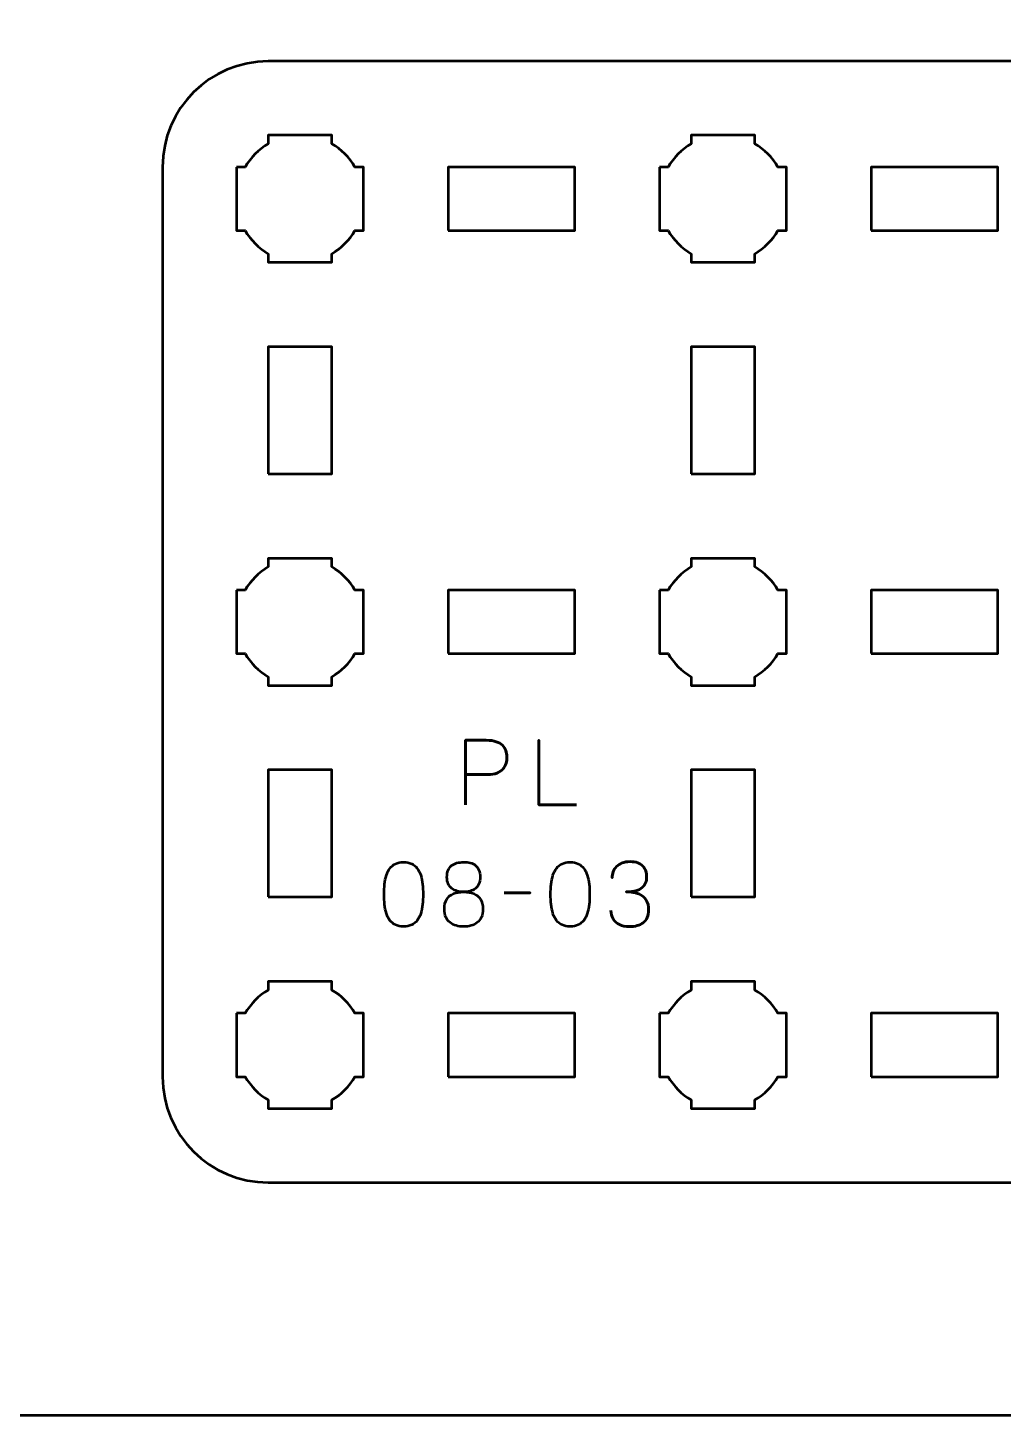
# Model space of a CAD drawing. Header units: centimetres. Extents: x -21 to 0, y -29.7 to 0.
# Drawn here: x -16.39 to -11.78, y -29.7 to -23.14 of the extents above; entities that cross this region are included whole.
import ezdxf

# ---------------------------------------------------------------- set-up
doc = ezdxf.new("R2010")
doc.units = ezdxf.units.CM
doc.header["$MEASUREMENT"] = 0
doc.layers.add('Layer 1', color=7, linetype='Continuous')

msp = doc.modelspace()

# ---------------------------------------------------------------- linework, layer by layer
at = {"layer": 'Layer 1', "lineweight": 53}
for points in [[(-14.4, -24.09999), (-13.8, -24.09999), (-13.8, -23.79999), (-14.4, -23.79999), (-14.4, -24.09999)], [(-12.4, -24.09999), (-11.8, -24.09999), (-11.8, -23.79999), (-12.4, -23.79999), (-12.4, -24.09999)], [(-15.25, -25.24999), (-14.95, -25.24999), (-14.95, -24.64999), (-15.25, -24.64999), (-15.25, -25.24999)], [(-13.25, -25.24999), (-12.95, -25.24999), (-12.95, -24.64999), (-13.25, -24.64999), (-13.25, -25.24999)], [(-14.4, -26.09999), (-13.8, -26.09999), (-13.8, -25.79999), (-14.4, -25.79999), (-14.4, -26.09999)], [(-12.4, -26.09999), (-11.8, -26.09999), (-11.8, -25.79999), (-12.4, -25.79999), (-12.4, -26.09999)], [(-15.25, -27.24999), (-14.95, -27.24999), (-14.95, -26.64999), (-15.25, -26.64999), (-15.25, -27.24999)], [(-13.25, -27.24999), (-12.95, -27.24999), (-12.95, -26.64999), (-13.25, -26.64999), (-13.25, -27.24999)], [(-14.4, -28.09999), (-13.8, -28.09999), (-13.8, -27.79999), (-14.4, -27.79999), (-14.4, -28.09999)], [(-12.4, -28.09999), (-11.8, -28.09999), (-11.8, -27.79999), (-12.4, -27.79999), (-12.4, -28.09999)]]:
    msp.add_lwpolyline(points, close=True, dxfattribs=at)
at = {"layer": 'Layer 1', "color": 1, "lineweight": 53}
msp.add_open_spline([(-21.00003, -29.19995), (-21.00003, -29.19995), (-21.00003, -5.29992), (-21.00003, -5.29992), (-21.00003, -5.29992), (-21.00003, -5.21709), (-20.93286, -5.14992), (-20.85003, -5.14992), (-20.85003, -5.14992), (-20.7672, -5.14992), (-20.70003, -5.08275), (-20.70003, -4.99992), (-20.70003, -4.99992), (-20.70003, -4.91709), (-20.7672, -4.84992), (-20.85003, -4.84992), (-20.85003, -4.84992), (-20.93286, -4.84992), (-21.00003, -4.78275), (-21.00003, -4.69992), (-21.00003, -4.69992), (-21.00003, -4.61709), (-20.93286, -4.54992), (-20.85003, -4.54992), (-20.85003, -4.54992), (-20.7672, -4.54992), (-20.70003, -4.48275), (-20.70003, -4.39992), (-20.70003, -4.39992), (-20.70003, -4.31709), (-20.7672, -4.24992), (-20.85003, -4.24992), (-20.85003, -4.24992), (-20.93286, -4.24992), (-21.00003, -4.18275), (-21.00003, -4.09992), (-21.00003, -4.09992), (-21.00003, -4.01709), (-20.93286, -3.94992), (-20.85003, -3.94992), (-20.85003, -3.94992), (-20.7672, -3.94992), (-20.70003, -3.88275), (-20.70003, -3.79992), (-20.70003, -3.79992), (-20.70003, -3.71709), (-20.7672, -3.64992), (-20.85003, -3.64992), (-20.85003, -3.64992), (-20.93286, -3.64992), (-21.00003, -3.58275), (-21.00003, -3.49992), (-21.00003, -3.49992), (-21.00003, -3.41709), (-20.93286, -3.34992), (-20.85003, -3.34992), (-20.85003, -3.34992), (-20.7672, -3.34992), (-20.70003, -3.28275), (-20.70003, -3.19992), (-20.70003, -3.19992), (-20.70003, -3.11709), (-20.7672, -3.04992), (-20.85003, -3.04992), (-20.85003, -3.04992), (-20.93286, -3.04992), (-21.00003, -2.98275), (-21.00003, -2.89992), (-21.00003, -2.89992), (-21.00003, -2.81709), (-20.93286, -2.74992), (-20.85003, -2.74992), (-20.85003, -2.74992), (-20.7672, -2.74992), (-20.70003, -2.68275), (-20.70003, -2.59992), (-20.70003, -2.59992), (-20.70003, -2.51709), (-20.7672, -2.44992), (-20.85003, -2.44992), (-20.85003, -2.44992), (-20.93286, -2.44992), (-21.00003, -2.38275), (-21.00003, -2.29992), (-21.00003, -2.29992), (-21.00003, -2.21709), (-20.93286, -2.14992), (-20.85003, -2.14992), (-20.85003, -2.14992), (-20.7672, -2.14992), (-20.70003, -2.08275), (-20.70003, -1.99992), (-20.70003, -1.99992), (-20.70003, -1.91709), (-20.7672, -1.84992), (-20.85003, -1.84992), (-20.85003, -1.84992), (-20.93286, -1.84992), (-21.00003, -1.78275), (-21.00003, -1.69992), (-21.00003, -1.69992), (-21.00003, -1.61709), (-20.93286, -1.54992), (-20.85003, -1.54992), (-20.85003, -1.54992), (-20.7672, -1.54992), (-20.70003, -1.48275), (-20.70003, -1.39992), (-20.70003, -1.39992), (-20.70003, -1.31709), (-20.7672, -1.24992), (-20.85003, -1.24992), (-20.85003, -1.24992), (-20.93286, -1.24992), (-21.00003, -1.18275), (-21.00003, -1.09992), (-21.00003, -1.09992), (-21.00003, -1.09992), (-21.00003, -0.49992), (-21.00003, -0.49992), (-21.00003, -0.49992), (-21.00003, -0.22295), (-20.77694, 0.00004), (-20.49994, 0.00004), (-20.49994, 0.00004), (-20.49994, 0.00004), (-0.50008, 0.00004), (-0.50008, 0.00004), (-0.50008, 0.00004), (-0.22294, 0.00004), (0.00002, -0.22295), (0.00002, -0.49992), (0.00002, -0.49992), (0.00002, -0.49992), (0.00002, -29.19995), (0.00002, -29.19995), (0.00002, -29.19995), (0.00002, -29.47695), (-0.22294, -29.70004), (-0.50008, -29.70004), (-0.50008, -29.70004), (-0.50008, -29.70004), (-20.49994, -29.70004), (-20.49994, -29.70004), (-20.49994, -29.70004), (-20.77694, -29.70004), (-21.00003, -29.47695), (-21.00003, -29.19995)], degree=3, knots=[0, 0, 0, 0, 0.027027, 0.027027, 0.027027, 0.027027, 0.0540541, 0.0540541, 0.0540541, 0.0540541, 0.0810811, 0.0810811, 0.0810811, 0.0810811, 0.1081081, 0.1081081, 0.1081081, 0.1081081, 0.1351351, 0.1351351, 0.1351351, 0.1351351, 0.1621622, 0.1621622, 0.1621622, 0.1621622, 0.1891892, 0.1891892, 0.1891892, 0.1891892, 0.2162162, 0.2162162, 0.2162162, 0.2162162, 0.2432432, 0.2432432, 0.2432432, 0.2432432, 0.2702703, 0.2702703, 0.2702703, 0.2702703, 0.2972973, 0.2972973, 0.2972973, 0.2972973, 0.3243243, 0.3243243, 0.3243243, 0.3243243, 0.3513514, 0.3513514, 0.3513514, 0.3513514, 0.3783784, 0.3783784, 0.3783784, 0.3783784, 0.4054054, 0.4054054, 0.4054054, 0.4054054, 0.4324324, 0.4324324, 0.4324324, 0.4324324, 0.4594595, 0.4594595, 0.4594595, 0.4594595, 0.4864865, 0.4864865, 0.4864865, 0.4864865, 0.5135135, 0.5135135, 0.5135135, 0.5135135, 0.5405405, 0.5405405, 0.5405405, 0.5405405, 0.5675676, 0.5675676, 0.5675676, 0.5675676, 0.5945946, 0.5945946, 0.5945946, 0.5945946, 0.6216216, 0.6216216, 0.6216216, 0.6216216, 0.6486486, 0.6486486, 0.6486486, 0.6486486, 0.6756757, 0.6756757, 0.6756757, 0.6756757, 0.7027027, 0.7027027, 0.7027027, 0.7027027, 0.7297297, 0.7297297, 0.7297297, 0.7297297, 0.7567568, 0.7567568, 0.7567568, 0.7567568, 0.7837838, 0.7837838, 0.7837838, 0.7837838, 0.8108108, 0.8108108, 0.8108108, 0.8108108, 0.8378378, 0.8378378, 0.8378378, 0.8378378, 0.8648649, 0.8648649, 0.8648649, 0.8648649, 0.8918919, 0.8918919, 0.8918919, 0.8918919, 0.9189189, 0.9189189, 0.9189189, 0.9189189, 0.9459459, 0.9459459, 0.9459459, 0.9459459, 0.972973, 0.972973, 0.972973, 0.972973, 1, 1, 1, 1], dxfattribs=at)
at = {"layer": 'Layer 1', "color": 3, "lineweight": 53}
msp.add_open_spline([(-15.75, -28.09999), (-15.75, -28.09999), (-15.75, -23.79999), (-15.75, -23.79999), (-15.75, -23.79999), (-15.75, -23.5239), (-15.52609, -23.29999), (-15.25, -23.29999), (-15.25, -23.29999), (-15.25, -23.29999), (-0.95, -23.29999), (-0.95, -23.29999), (-0.95, -23.29999), (-0.67391, -23.29999), (-0.45, -23.5239), (-0.45, -23.79999), (-0.45, -23.79999), (-0.45, -23.79999), (-0.45, -28.09999), (-0.45, -28.09999), (-0.45, -28.09999), (-0.45, -28.37608), (-0.67391, -28.59999), (-0.95, -28.59999), (-0.95, -28.59999), (-0.95, -28.59999), (-15.25, -28.59999), (-15.25, -28.59999), (-15.25, -28.59999), (-15.52609, -28.59999), (-15.75, -28.37608), (-15.75, -28.09999)], degree=3, knots=[0, 0, 0, 0, 0.125, 0.125, 0.125, 0.125, 0.25, 0.25, 0.25, 0.25, 0.375, 0.375, 0.375, 0.375, 0.5, 0.5, 0.5, 0.5, 0.625, 0.625, 0.625, 0.625, 0.75, 0.75, 0.75, 0.75, 0.875, 0.875, 0.875, 0.875, 1, 1, 1, 1], dxfattribs=at)
at = {"layer": 'Layer 1', "lineweight": 53}
for points in [[(-15.4, -23.79999), (-15.4, -23.79999), (-15.35985, -23.79999), (-15.35985, -23.79999), (-15.35985, -23.79999), (-15.3335, -23.75446), (-15.29553, -23.71649), (-15.25, -23.69014), (-15.25, -23.69014), (-15.25, -23.69014), (-15.25, -23.64999), (-15.25, -23.64999), (-15.25, -23.64999), (-15.25, -23.64999), (-15.1, -23.64999), (-15.1, -23.64999), (-15.1, -23.64999), (-15.1, -23.64999), (-14.95, -23.64999), (-14.95, -23.64999), (-14.95, -23.64999), (-14.95, -23.64999), (-14.95, -23.69014), (-14.95, -23.69014), (-14.95, -23.69014), (-14.90447, -23.71649), (-14.8665, -23.75446), (-14.84015, -23.79999), (-14.84015, -23.79999), (-14.84015, -23.79999), (-14.8, -23.79999), (-14.8, -23.79999), (-14.8, -23.79999), (-14.8, -23.79999), (-14.8, -23.94999), (-14.8, -23.94999), (-14.8, -23.94999), (-14.8, -23.94999), (-14.8, -24.09999), (-14.8, -24.09999), (-14.8, -24.09999), (-14.8, -24.09999), (-14.84015, -24.09999), (-14.84015, -24.09999), (-14.84015, -24.09999), (-14.8665, -24.14552), (-14.90447, -24.18349), (-14.95, -24.20984), (-14.95, -24.20984), (-14.95, -24.20984), (-14.95, -24.24999), (-14.95, -24.24999), (-14.95, -24.24999), (-14.95, -24.24999), (-15.1, -24.24999), (-15.1, -24.24999), (-15.1, -24.24999), (-15.1, -24.24999), (-15.25, -24.24999), (-15.25, -24.24999), (-15.25, -24.24999), (-15.25, -24.24999), (-15.25, -24.20984), (-15.25, -24.20984), (-15.25, -24.20984), (-15.29553, -24.18349), (-15.3335, -24.14552), (-15.35985, -24.09999), (-15.35985, -24.09999), (-15.35985, -24.09999), (-15.4, -24.09999), (-15.4, -24.09999), (-15.4, -24.09999), (-15.4, -24.09999), (-15.4, -23.94999), (-15.4, -23.94999), (-15.4, -23.94999), (-15.4, -23.94999), (-15.4, -23.79999), (-15.4, -23.79999)], [(-13.4, -23.79999), (-13.4, -23.79999), (-13.35985, -23.79999), (-13.35985, -23.79999), (-13.35985, -23.79999), (-13.3335, -23.75446), (-13.29553, -23.71649), (-13.25, -23.69014), (-13.25, -23.69014), (-13.25, -23.69014), (-13.25, -23.64999), (-13.25, -23.64999), (-13.25, -23.64999), (-13.25, -23.64999), (-13.1, -23.64999), (-13.1, -23.64999), (-13.1, -23.64999), (-13.1, -23.64999), (-12.95, -23.64999), (-12.95, -23.64999), (-12.95, -23.64999), (-12.95, -23.64999), (-12.95, -23.69014), (-12.95, -23.69014), (-12.95, -23.69014), (-12.90447, -23.71649), (-12.8665, -23.75446), (-12.84015, -23.79999), (-12.84015, -23.79999), (-12.84015, -23.79999), (-12.8, -23.79999), (-12.8, -23.79999), (-12.8, -23.79999), (-12.8, -23.79999), (-12.8, -23.94999), (-12.8, -23.94999), (-12.8, -23.94999), (-12.8, -23.94999), (-12.8, -24.09999), (-12.8, -24.09999), (-12.8, -24.09999), (-12.8, -24.09999), (-12.84015, -24.09999), (-12.84015, -24.09999), (-12.84015, -24.09999), (-12.8665, -24.14552), (-12.90447, -24.18349), (-12.95, -24.20984), (-12.95, -24.20984), (-12.95, -24.20984), (-12.95, -24.24999), (-12.95, -24.24999), (-12.95, -24.24999), (-12.95, -24.24999), (-13.1, -24.24999), (-13.1, -24.24999), (-13.1, -24.24999), (-13.1, -24.24999), (-13.25, -24.24999), (-13.25, -24.24999), (-13.25, -24.24999), (-13.25, -24.24999), (-13.25, -24.20984), (-13.25, -24.20984), (-13.25, -24.20984), (-13.29553, -24.18349), (-13.3335, -24.14552), (-13.35985, -24.09999), (-13.35985, -24.09999), (-13.35985, -24.09999), (-13.4, -24.09999), (-13.4, -24.09999), (-13.4, -24.09999), (-13.4, -24.09999), (-13.4, -23.94999), (-13.4, -23.94999), (-13.4, -23.94999), (-13.4, -23.94999), (-13.4, -23.79999), (-13.4, -23.79999)], [(-15.4, -25.79999), (-15.4, -25.79999), (-15.35985, -25.79999), (-15.35985, -25.79999), (-15.35985, -25.79999), (-15.3335, -25.75446), (-15.29553, -25.71649), (-15.25, -25.69014), (-15.25, -25.69014), (-15.25, -25.69014), (-15.25, -25.64999), (-15.25, -25.64999), (-15.25, -25.64999), (-15.25, -25.64999), (-15.1, -25.64999), (-15.1, -25.64999), (-15.1, -25.64999), (-15.1, -25.64999), (-14.95, -25.64999), (-14.95, -25.64999), (-14.95, -25.64999), (-14.95, -25.64999), (-14.95, -25.69014), (-14.95, -25.69014), (-14.95, -25.69014), (-14.90447, -25.71649), (-14.8665, -25.75446), (-14.84015, -25.79999), (-14.84015, -25.79999), (-14.84015, -25.79999), (-14.8, -25.79999), (-14.8, -25.79999), (-14.8, -25.79999), (-14.8, -25.79999), (-14.8, -25.94999), (-14.8, -25.94999), (-14.8, -25.94999), (-14.8, -25.94999), (-14.8, -26.09999), (-14.8, -26.09999), (-14.8, -26.09999), (-14.8, -26.09999), (-14.84015, -26.09999), (-14.84015, -26.09999), (-14.84015, -26.09999), (-14.8665, -26.14552), (-14.90447, -26.18349), (-14.95, -26.20984), (-14.95, -26.20984), (-14.95, -26.20984), (-14.95, -26.24999), (-14.95, -26.24999), (-14.95, -26.24999), (-14.95, -26.24999), (-15.1, -26.24999), (-15.1, -26.24999), (-15.1, -26.24999), (-15.1, -26.24999), (-15.25, -26.24999), (-15.25, -26.24999), (-15.25, -26.24999), (-15.25, -26.24999), (-15.25, -26.20984), (-15.25, -26.20984), (-15.25, -26.20984), (-15.29553, -26.18349), (-15.3335, -26.14552), (-15.35985, -26.09999), (-15.35985, -26.09999), (-15.35985, -26.09999), (-15.4, -26.09999), (-15.4, -26.09999), (-15.4, -26.09999), (-15.4, -26.09999), (-15.4, -25.94999), (-15.4, -25.94999), (-15.4, -25.94999), (-15.4, -25.94999), (-15.4, -25.79999), (-15.4, -25.79999)], [(-13.4, -25.79999), (-13.4, -25.79999), (-13.35985, -25.79999), (-13.35985, -25.79999), (-13.35985, -25.79999), (-13.3335, -25.75446), (-13.29553, -25.71649), (-13.25, -25.69014), (-13.25, -25.69014), (-13.25, -25.69014), (-13.25, -25.64999), (-13.25, -25.64999), (-13.25, -25.64999), (-13.25, -25.64999), (-13.1, -25.64999), (-13.1, -25.64999), (-13.1, -25.64999), (-13.1, -25.64999), (-12.95, -25.64999), (-12.95, -25.64999), (-12.95, -25.64999), (-12.95, -25.64999), (-12.95, -25.69014), (-12.95, -25.69014), (-12.95, -25.69014), (-12.90447, -25.71649), (-12.8665, -25.75446), (-12.84015, -25.79999), (-12.84015, -25.79999), (-12.84015, -25.79999), (-12.8, -25.79999), (-12.8, -25.79999), (-12.8, -25.79999), (-12.8, -25.79999), (-12.8, -25.94999), (-12.8, -25.94999), (-12.8, -25.94999), (-12.8, -25.94999), (-12.8, -26.09999), (-12.8, -26.09999), (-12.8, -26.09999), (-12.8, -26.09999), (-12.84015, -26.09999), (-12.84015, -26.09999), (-12.84015, -26.09999), (-12.8665, -26.14552), (-12.90447, -26.18349), (-12.95, -26.20984), (-12.95, -26.20984), (-12.95, -26.20984), (-12.95, -26.24999), (-12.95, -26.24999), (-12.95, -26.24999), (-12.95, -26.24999), (-13.1, -26.24999), (-13.1, -26.24999), (-13.1, -26.24999), (-13.1, -26.24999), (-13.25, -26.24999), (-13.25, -26.24999), (-13.25, -26.24999), (-13.25, -26.24999), (-13.25, -26.20984), (-13.25, -26.20984), (-13.25, -26.20984), (-13.29553, -26.18349), (-13.3335, -26.14552), (-13.35985, -26.09999), (-13.35985, -26.09999), (-13.35985, -26.09999), (-13.4, -26.09999), (-13.4, -26.09999), (-13.4, -26.09999), (-13.4, -26.09999), (-13.4, -25.94999), (-13.4, -25.94999), (-13.4, -25.94999), (-13.4, -25.94999), (-13.4, -25.79999), (-13.4, -25.79999)], [(-15.4, -27.79999), (-15.4, -27.79999), (-15.35985, -27.79999), (-15.35985, -27.79999), (-15.35985, -27.79999), (-15.3335, -27.75446), (-15.29553, -27.71649), (-15.25, -27.69014), (-15.25, -27.69014), (-15.25, -27.69014), (-15.25, -27.64999), (-15.25, -27.64999), (-15.25, -27.64999), (-15.25, -27.64999), (-15.1, -27.64999), (-15.1, -27.64999), (-15.1, -27.64999), (-15.1, -27.64999), (-14.95, -27.64999), (-14.95, -27.64999), (-14.95, -27.64999), (-14.95, -27.64999), (-14.95, -27.69014), (-14.95, -27.69014), (-14.95, -27.69014), (-14.90447, -27.71649), (-14.8665, -27.75446), (-14.84015, -27.79999), (-14.84015, -27.79999), (-14.84015, -27.79999), (-14.8, -27.79999), (-14.8, -27.79999), (-14.8, -27.79999), (-14.8, -27.79999), (-14.8, -27.94999), (-14.8, -27.94999), (-14.8, -27.94999), (-14.8, -27.94999), (-14.8, -28.09999), (-14.8, -28.09999), (-14.8, -28.09999), (-14.8, -28.09999), (-14.84015, -28.09999), (-14.84015, -28.09999), (-14.84015, -28.09999), (-14.8665, -28.14552), (-14.90447, -28.18349), (-14.95, -28.20984), (-14.95, -28.20984), (-14.95, -28.20984), (-14.95, -28.24999), (-14.95, -28.24999), (-14.95, -28.24999), (-14.95, -28.24999), (-15.1, -28.24999), (-15.1, -28.24999), (-15.1, -28.24999), (-15.1, -28.24999), (-15.25, -28.24999), (-15.25, -28.24999), (-15.25, -28.24999), (-15.25, -28.24999), (-15.25, -28.20984), (-15.25, -28.20984), (-15.25, -28.20984), (-15.29553, -28.18349), (-15.3335, -28.14552), (-15.35985, -28.09999), (-15.35985, -28.09999), (-15.35985, -28.09999), (-15.4, -28.09999), (-15.4, -28.09999), (-15.4, -28.09999), (-15.4, -28.09999), (-15.4, -27.94999), (-15.4, -27.94999), (-15.4, -27.94999), (-15.4, -27.94999), (-15.4, -27.79999), (-15.4, -27.79999)], [(-13.4, -27.79999), (-13.4, -27.79999), (-13.35985, -27.79999), (-13.35985, -27.79999), (-13.35985, -27.79999), (-13.3335, -27.75446), (-13.29553, -27.71649), (-13.25, -27.69014), (-13.25, -27.69014), (-13.25, -27.69014), (-13.25, -27.64999), (-13.25, -27.64999), (-13.25, -27.64999), (-13.25, -27.64999), (-13.1, -27.64999), (-13.1, -27.64999), (-13.1, -27.64999), (-13.1, -27.64999), (-12.95, -27.64999), (-12.95, -27.64999), (-12.95, -27.64999), (-12.95, -27.64999), (-12.95, -27.69014), (-12.95, -27.69014), (-12.95, -27.69014), (-12.90447, -27.71649), (-12.8665, -27.75446), (-12.84015, -27.79999), (-12.84015, -27.79999), (-12.84015, -27.79999), (-12.8, -27.79999), (-12.8, -27.79999), (-12.8, -27.79999), (-12.8, -27.79999), (-12.8, -27.94999), (-12.8, -27.94999), (-12.8, -27.94999), (-12.8, -27.94999), (-12.8, -28.09999), (-12.8, -28.09999), (-12.8, -28.09999), (-12.8, -28.09999), (-12.84015, -28.09999), (-12.84015, -28.09999), (-12.84015, -28.09999), (-12.8665, -28.14552), (-12.90447, -28.18349), (-12.95, -28.20984), (-12.95, -28.20984), (-12.95, -28.20984), (-12.95, -28.24999), (-12.95, -28.24999), (-12.95, -28.24999), (-12.95, -28.24999), (-13.1, -28.24999), (-13.1, -28.24999), (-13.1, -28.24999), (-13.1, -28.24999), (-13.25, -28.24999), (-13.25, -28.24999), (-13.25, -28.24999), (-13.25, -28.24999), (-13.25, -28.20984), (-13.25, -28.20984), (-13.25, -28.20984), (-13.29553, -28.18349), (-13.3335, -28.14552), (-13.35985, -28.09999), (-13.35985, -28.09999), (-13.35985, -28.09999), (-13.4, -28.09999), (-13.4, -28.09999), (-13.4, -28.09999), (-13.4, -28.09999), (-13.4, -27.94999), (-13.4, -27.94999), (-13.4, -27.94999), (-13.4, -27.94999), (-13.4, -27.79999), (-13.4, -27.79999)]]:
    msp.add_open_spline(points, degree=3, knots=[0, 0, 0, 0, 0.05, 0.05, 0.05, 0.05, 0.1, 0.1, 0.1, 0.1, 0.15, 0.15, 0.15, 0.15, 0.2, 0.2, 0.2, 0.2, 0.25, 0.25, 0.25, 0.25, 0.3, 0.3, 0.3, 0.3, 0.35, 0.35, 0.35, 0.35, 0.4, 0.4, 0.4, 0.4, 0.45, 0.45, 0.45, 0.45, 0.5, 0.5, 0.5, 0.5, 0.55, 0.55, 0.55, 0.55, 0.6, 0.6, 0.6, 0.6, 0.65, 0.65, 0.65, 0.65, 0.7, 0.7, 0.7, 0.7, 0.75, 0.75, 0.75, 0.75, 0.8, 0.8, 0.8, 0.8, 0.85, 0.85, 0.85, 0.85, 0.9, 0.9, 0.9, 0.9, 0.95, 0.95, 0.95, 0.95, 1, 1, 1, 1], dxfattribs=at)
at = {"layer": 'Layer 1', "color": 5, "lineweight": 53}
for points, knots in [([(-14.31763, -26.81493), (-14.31763, -26.81493), (-14.31763, -26.50971), (-14.31763, -26.50971), (-14.31763, -26.50971), (-14.31763, -26.50971), (-14.22026, -26.50971), (-14.22026, -26.50971), (-14.22026, -26.50971), (-14.20079, -26.50978), (-14.18478, -26.51197), (-14.17215, -26.5162), (-14.17215, -26.5162), (-14.15959, -26.52036), (-14.14971, -26.52615), (-14.14258, -26.53349), (-14.14258, -26.53349), (-14.13546, -26.54075), (-14.13038, -26.54908), (-14.12727, -26.55846), (-14.12727, -26.55846), (-14.12424, -26.56785), (-14.12248, -26.57765), (-14.12205, -26.58803), (-14.12205, -26.58803), (-14.12156, -26.5984), (-14.12276, -26.60856), (-14.12558, -26.61843), (-14.12558, -26.61843), (-14.12847, -26.62831), (-14.13334, -26.63727), (-14.14033, -26.64532), (-14.14033, -26.64532), (-14.14724, -26.65336), (-14.15662, -26.65978), (-14.16841, -26.66451), (-14.16841, -26.66451), (-14.18019, -26.6693), (-14.19479, -26.6717), (-14.21222, -26.67184), (-14.21222, -26.67184), (-14.21222, -26.67184), (-14.31763, -26.67184), (-14.31763, -26.67184), (-14.31763, -26.67184), (-14.31763, -26.67184), (-14.21222, -26.67184), (-14.21222, -26.67184), (-14.21222, -26.67184), (-14.19515, -26.6717), (-14.18068, -26.6693), (-14.16897, -26.66451), (-14.16897, -26.66451), (-14.15719, -26.65978), (-14.1478, -26.65336), (-14.14075, -26.64532), (-14.14075, -26.64532), (-14.13376, -26.63727), (-14.12875, -26.62831), (-14.12579, -26.61843), (-14.12579, -26.61843), (-14.12283, -26.60856), (-14.12156, -26.5984), (-14.12205, -26.58803), (-14.12205, -26.58803), (-14.12248, -26.57765), (-14.12424, -26.56785), (-14.12741, -26.55846), (-14.12741, -26.55846), (-14.13052, -26.54908), (-14.13574, -26.54075), (-14.14287, -26.53349), (-14.14287, -26.53349), (-14.15006, -26.52615), (-14.15994, -26.52036), (-14.1725, -26.5162), (-14.1725, -26.5162), (-14.18513, -26.51197), (-14.201, -26.50978), (-14.22026, -26.50971), (-14.22026, -26.50971), (-14.22026, -26.50971), (-14.31763, -26.50971), (-14.31763, -26.50971), (-14.31763, -26.50971), (-14.31763, -26.50971), (-14.31763, -26.81493), (-14.31763, -26.81493)], [0, 0, 0, 0, 0.0454545, 0.0454545, 0.0454545, 0.0454545, 0.0909091, 0.0909091, 0.0909091, 0.0909091, 0.1363636, 0.1363636, 0.1363636, 0.1363636, 0.1818182, 0.1818182, 0.1818182, 0.1818182, 0.2272727, 0.2272727, 0.2272727, 0.2272727, 0.2727273, 0.2727273, 0.2727273, 0.2727273, 0.3181818, 0.3181818, 0.3181818, 0.3181818, 0.3636364, 0.3636364, 0.3636364, 0.3636364, 0.4090909, 0.4090909, 0.4090909, 0.4090909, 0.4545455, 0.4545455, 0.4545455, 0.4545455, 0.5, 0.5, 0.5, 0.5, 0.5454545, 0.5454545, 0.5454545, 0.5454545, 0.5909091, 0.5909091, 0.5909091, 0.5909091, 0.6363636, 0.6363636, 0.6363636, 0.6363636, 0.6818182, 0.6818182, 0.6818182, 0.6818182, 0.7272727, 0.7272727, 0.7272727, 0.7272727, 0.7727273, 0.7727273, 0.7727273, 0.7727273, 0.8181818, 0.8181818, 0.8181818, 0.8181818, 0.8636364, 0.8636364, 0.8636364, 0.8636364, 0.9090909, 0.9090909, 0.9090909, 0.9090909, 0.9545455, 0.9545455, 0.9545455, 0.9545455, 1, 1, 1, 1]), ([(-13.79313, -26.81493), (-13.79313, -26.81493), (-13.97135, -26.81493), (-13.97135, -26.81493), (-13.97135, -26.81493), (-13.97135, -26.81493), (-13.97135, -26.50971), (-13.97135, -26.50971), (-13.97135, -26.50971), (-13.97135, -26.50971), (-13.97135, -26.81493), (-13.97135, -26.81493), (-13.97135, -26.81493), (-13.97135, -26.81493), (-13.79313, -26.81493), (-13.79313, -26.81493)], [0, 0, 0, 0, 0.25, 0.25, 0.25, 0.25, 0.5, 0.5, 0.5, 0.5, 0.75, 0.75, 0.75, 0.75, 1, 1, 1, 1]), ([(-14.61036, -27.39024), (-14.59555, -27.39017), (-14.58278, -27.38756), (-14.57212, -27.38248), (-14.57212, -27.38248), (-14.56154, -27.3774), (-14.55272, -27.37013), (-14.54567, -27.36089), (-14.54567, -27.36089), (-14.53868, -27.35158), (-14.53318, -27.34057), (-14.52909, -27.32787), (-14.52909, -27.32787), (-14.52506, -27.31517), (-14.52217, -27.30127), (-14.52055, -27.28603), (-14.52055, -27.28603), (-14.51885, -27.27079), (-14.51801, -27.25477), (-14.51808, -27.23784), (-14.51808, -27.23784), (-14.51801, -27.22098), (-14.51885, -27.20496), (-14.52055, -27.18979), (-14.52055, -27.18979), (-14.52217, -27.17462), (-14.52506, -27.16065), (-14.52909, -27.14795), (-14.52909, -27.14795), (-14.53318, -27.13532), (-14.53868, -27.12432), (-14.54567, -27.11493), (-14.54567, -27.11493), (-14.55272, -27.10562), (-14.56154, -27.09835), (-14.57212, -27.09327), (-14.57212, -27.09327), (-14.58278, -27.08812), (-14.59555, -27.08551), (-14.61036, -27.08544), (-14.61036, -27.08544), (-14.62518, -27.08551), (-14.63795, -27.08812), (-14.64861, -27.09327), (-14.64861, -27.09327), (-14.65919, -27.09835), (-14.66801, -27.10562), (-14.67506, -27.11493), (-14.67506, -27.11493), (-14.68205, -27.12432), (-14.68755, -27.13532), (-14.69164, -27.14795), (-14.69164, -27.14795), (-14.69567, -27.16065), (-14.69856, -27.17462), (-14.70018, -27.18979), (-14.70018, -27.18979), (-14.70187, -27.20496), (-14.70272, -27.22098), (-14.70265, -27.23784), (-14.70265, -27.23784), (-14.70272, -27.25477), (-14.70187, -27.27079), (-14.70018, -27.28603), (-14.70018, -27.28603), (-14.69856, -27.30127), (-14.69567, -27.31517), (-14.69164, -27.32787), (-14.69164, -27.32787), (-14.68755, -27.34057), (-14.68205, -27.35158), (-14.67506, -27.36089), (-14.67506, -27.36089), (-14.66801, -27.37013), (-14.65919, -27.3774), (-14.64861, -27.38248), (-14.64861, -27.38248), (-14.63795, -27.38756), (-14.62518, -27.39017), (-14.61036, -27.39024)], [0, 0, 0, 0, 0.05, 0.05, 0.05, 0.05, 0.1, 0.1, 0.1, 0.1, 0.15, 0.15, 0.15, 0.15, 0.2, 0.2, 0.2, 0.2, 0.25, 0.25, 0.25, 0.25, 0.3, 0.3, 0.3, 0.3, 0.35, 0.35, 0.35, 0.35, 0.4, 0.4, 0.4, 0.4, 0.45, 0.45, 0.45, 0.45, 0.5, 0.5, 0.5, 0.5, 0.55, 0.55, 0.55, 0.55, 0.6, 0.6, 0.6, 0.6, 0.65, 0.65, 0.65, 0.65, 0.7, 0.7, 0.7, 0.7, 0.75, 0.75, 0.75, 0.75, 0.8, 0.8, 0.8, 0.8, 0.85, 0.85, 0.85, 0.85, 0.9, 0.9, 0.9, 0.9, 0.95, 0.95, 0.95, 0.95, 1, 1, 1, 1]), ([(-14.61036, -27.39024), (-14.59555, -27.39017), (-14.58278, -27.38756), (-14.57212, -27.38248), (-14.57212, -27.38248), (-14.56154, -27.3774), (-14.55272, -27.37013), (-14.54567, -27.36089), (-14.54567, -27.36089), (-14.53868, -27.35158), (-14.53318, -27.34057), (-14.52909, -27.32787), (-14.52909, -27.32787), (-14.52506, -27.31517), (-14.52217, -27.30127), (-14.52055, -27.28603), (-14.52055, -27.28603), (-14.51885, -27.27079), (-14.51801, -27.25477), (-14.51808, -27.23784), (-14.51808, -27.23784), (-14.51801, -27.22098), (-14.51885, -27.20496), (-14.52055, -27.18979), (-14.52055, -27.18979), (-14.52217, -27.17462), (-14.52506, -27.16065), (-14.52909, -27.14795), (-14.52909, -27.14795), (-14.53318, -27.13532), (-14.53868, -27.12432), (-14.54567, -27.11493), (-14.54567, -27.11493), (-14.55272, -27.10562), (-14.56154, -27.09835), (-14.57212, -27.09327), (-14.57212, -27.09327), (-14.58278, -27.08812), (-14.59555, -27.08551), (-14.61036, -27.08544), (-14.61036, -27.08544), (-14.62518, -27.08551), (-14.63795, -27.08812), (-14.64861, -27.09327), (-14.64861, -27.09327), (-14.65919, -27.09835), (-14.66801, -27.10562), (-14.67506, -27.11493), (-14.67506, -27.11493), (-14.68205, -27.12432), (-14.68755, -27.13532), (-14.69164, -27.14795), (-14.69164, -27.14795), (-14.69567, -27.16065), (-14.69856, -27.17462), (-14.70018, -27.18979), (-14.70018, -27.18979), (-14.70187, -27.20496), (-14.70272, -27.22098), (-14.70265, -27.23784), (-14.70265, -27.23784), (-14.70272, -27.25477), (-14.70187, -27.27079), (-14.70018, -27.28603), (-14.70018, -27.28603), (-14.69856, -27.30127), (-14.69567, -27.31517), (-14.69164, -27.32787), (-14.69164, -27.32787), (-14.68755, -27.34057), (-14.68205, -27.35158), (-14.67506, -27.36089), (-14.67506, -27.36089), (-14.66801, -27.37013), (-14.65919, -27.3774), (-14.64861, -27.38248), (-14.64861, -27.38248), (-14.63795, -27.38756), (-14.62518, -27.39017), (-14.61036, -27.39024)], [0, 0, 0, 0, 0.05, 0.05, 0.05, 0.05, 0.1, 0.1, 0.1, 0.1, 0.15, 0.15, 0.15, 0.15, 0.2, 0.2, 0.2, 0.2, 0.25, 0.25, 0.25, 0.25, 0.3, 0.3, 0.3, 0.3, 0.35, 0.35, 0.35, 0.35, 0.4, 0.4, 0.4, 0.4, 0.45, 0.45, 0.45, 0.45, 0.5, 0.5, 0.5, 0.5, 0.55, 0.55, 0.55, 0.55, 0.6, 0.6, 0.6, 0.6, 0.65, 0.65, 0.65, 0.65, 0.7, 0.7, 0.7, 0.7, 0.75, 0.75, 0.75, 0.75, 0.8, 0.8, 0.8, 0.8, 0.85, 0.85, 0.85, 0.85, 0.9, 0.9, 0.9, 0.9, 0.95, 0.95, 0.95, 0.95, 1, 1, 1, 1]), ([(-14.32673, -27.22641), (-14.31587, -27.22641), (-14.30571, -27.22514), (-14.29618, -27.2226), (-14.29618, -27.2226), (-14.28673, -27.21999), (-14.2784, -27.2159), (-14.27114, -27.21032), (-14.27114, -27.21032), (-14.26394, -27.20475), (-14.2583, -27.19748), (-14.2542, -27.18852), (-14.2542, -27.18852), (-14.25011, -27.17963), (-14.24807, -27.16884), (-14.248, -27.15614), (-14.248, -27.15614), (-14.24807, -27.14344), (-14.25004, -27.13257), (-14.25392, -27.12354), (-14.25392, -27.12354), (-14.2578, -27.11451), (-14.26331, -27.1071), (-14.27036, -27.10139), (-14.27036, -27.10139), (-14.27742, -27.09574), (-14.28574, -27.09158), (-14.29534, -27.08897), (-14.29534, -27.08897), (-14.30486, -27.08636), (-14.31538, -27.08523), (-14.32673, -27.08544), (-14.32673, -27.08544), (-14.33809, -27.08558), (-14.34861, -27.08707), (-14.35813, -27.08968), (-14.35813, -27.08968), (-14.36773, -27.09236), (-14.37605, -27.09645), (-14.38311, -27.10202), (-14.38311, -27.10202), (-14.39016, -27.1076), (-14.39567, -27.11486), (-14.39955, -27.12375), (-14.39955, -27.12375), (-14.40343, -27.13271), (-14.4054, -27.14344), (-14.40547, -27.15614), (-14.40547, -27.15614), (-14.4054, -27.16884), (-14.40336, -27.17963), (-14.39926, -27.18852), (-14.39926, -27.18852), (-14.39517, -27.19748), (-14.38953, -27.20475), (-14.38226, -27.21032), (-14.38226, -27.21032), (-14.37506, -27.2159), (-14.36674, -27.21999), (-14.35728, -27.2226), (-14.35728, -27.2226), (-14.34776, -27.22514), (-14.3376, -27.22641), (-14.32673, -27.22641)], [0, 0, 0, 0, 0.0625, 0.0625, 0.0625, 0.0625, 0.125, 0.125, 0.125, 0.125, 0.1875, 0.1875, 0.1875, 0.1875, 0.25, 0.25, 0.25, 0.25, 0.3125, 0.3125, 0.3125, 0.3125, 0.375, 0.375, 0.375, 0.375, 0.4375, 0.4375, 0.4375, 0.4375, 0.5, 0.5, 0.5, 0.5, 0.5625, 0.5625, 0.5625, 0.5625, 0.625, 0.625, 0.625, 0.625, 0.6875, 0.6875, 0.6875, 0.6875, 0.75, 0.75, 0.75, 0.75, 0.8125, 0.8125, 0.8125, 0.8125, 0.875, 0.875, 0.875, 0.875, 0.9375, 0.9375, 0.9375, 0.9375, 1, 1, 1, 1]), ([(-14.32673, -27.22641), (-14.31587, -27.22641), (-14.30571, -27.22514), (-14.29618, -27.2226), (-14.29618, -27.2226), (-14.28673, -27.21999), (-14.2784, -27.2159), (-14.27114, -27.21032), (-14.27114, -27.21032), (-14.26394, -27.20475), (-14.2583, -27.19748), (-14.2542, -27.18852), (-14.2542, -27.18852), (-14.25011, -27.17963), (-14.24807, -27.16884), (-14.248, -27.15614), (-14.248, -27.15614), (-14.24807, -27.14344), (-14.25004, -27.13257), (-14.25392, -27.12354), (-14.25392, -27.12354), (-14.2578, -27.11451), (-14.26331, -27.1071), (-14.27036, -27.10139), (-14.27036, -27.10139), (-14.27742, -27.09574), (-14.28574, -27.09158), (-14.29534, -27.08897), (-14.29534, -27.08897), (-14.30486, -27.08636), (-14.31538, -27.08523), (-14.32673, -27.08544), (-14.32673, -27.08544), (-14.33809, -27.08558), (-14.34861, -27.08707), (-14.35813, -27.08968), (-14.35813, -27.08968), (-14.36773, -27.09236), (-14.37605, -27.09645), (-14.38311, -27.10202), (-14.38311, -27.10202), (-14.39016, -27.1076), (-14.39567, -27.11486), (-14.39955, -27.12375), (-14.39955, -27.12375), (-14.40343, -27.13271), (-14.4054, -27.14344), (-14.40547, -27.15614), (-14.40547, -27.15614), (-14.4054, -27.16884), (-14.40336, -27.17963), (-14.39926, -27.18852), (-14.39926, -27.18852), (-14.39517, -27.19748), (-14.38953, -27.20475), (-14.38226, -27.21032), (-14.38226, -27.21032), (-14.37506, -27.2159), (-14.36674, -27.21999), (-14.35728, -27.2226), (-14.35728, -27.2226), (-14.34776, -27.22514), (-14.3376, -27.22641), (-14.32673, -27.22641)], [0, 0, 0, 0, 0.0625, 0.0625, 0.0625, 0.0625, 0.125, 0.125, 0.125, 0.125, 0.1875, 0.1875, 0.1875, 0.1875, 0.25, 0.25, 0.25, 0.25, 0.3125, 0.3125, 0.3125, 0.3125, 0.375, 0.375, 0.375, 0.375, 0.4375, 0.4375, 0.4375, 0.4375, 0.5, 0.5, 0.5, 0.5, 0.5625, 0.5625, 0.5625, 0.5625, 0.625, 0.625, 0.625, 0.625, 0.6875, 0.6875, 0.6875, 0.6875, 0.75, 0.75, 0.75, 0.75, 0.8125, 0.8125, 0.8125, 0.8125, 0.875, 0.875, 0.875, 0.875, 0.9375, 0.9375, 0.9375, 0.9375, 1, 1, 1, 1]), ([(-13.82297, -27.39024), (-13.80816, -27.39017), (-13.79539, -27.38756), (-13.78473, -27.38248), (-13.78473, -27.38248), (-13.77415, -27.3774), (-13.76533, -27.37013), (-13.75828, -27.36089), (-13.75828, -27.36089), (-13.75129, -27.35158), (-13.74579, -27.34057), (-13.7417, -27.32787), (-13.7417, -27.32787), (-13.73767, -27.31517), (-13.73478, -27.30127), (-13.73316, -27.28603), (-13.73316, -27.28603), (-13.73146, -27.27079), (-13.73062, -27.25477), (-13.73069, -27.23784), (-13.73069, -27.23784), (-13.73062, -27.22098), (-13.73146, -27.20496), (-13.73316, -27.18979), (-13.73316, -27.18979), (-13.73478, -27.17462), (-13.73767, -27.16065), (-13.7417, -27.14795), (-13.7417, -27.14795), (-13.74579, -27.13532), (-13.75129, -27.12432), (-13.75828, -27.11493), (-13.75828, -27.11493), (-13.76533, -27.10562), (-13.77415, -27.09835), (-13.78473, -27.09327), (-13.78473, -27.09327), (-13.79539, -27.08812), (-13.80816, -27.08551), (-13.82297, -27.08544), (-13.82297, -27.08544), (-13.83779, -27.08551), (-13.85056, -27.08812), (-13.86122, -27.09327), (-13.86122, -27.09327), (-13.8718, -27.09835), (-13.88062, -27.10562), (-13.88767, -27.11493), (-13.88767, -27.11493), (-13.89466, -27.12432), (-13.90016, -27.13532), (-13.90425, -27.14795), (-13.90425, -27.14795), (-13.90828, -27.16065), (-13.91117, -27.17462), (-13.91279, -27.18979), (-13.91279, -27.18979), (-13.91448, -27.20496), (-13.91533, -27.22098), (-13.91526, -27.23784), (-13.91526, -27.23784), (-13.91533, -27.25477), (-13.91448, -27.27079), (-13.91279, -27.28603), (-13.91279, -27.28603), (-13.91117, -27.30127), (-13.90828, -27.31517), (-13.90425, -27.32787), (-13.90425, -27.32787), (-13.90016, -27.34057), (-13.89466, -27.35158), (-13.88767, -27.36089), (-13.88767, -27.36089), (-13.88062, -27.37013), (-13.8718, -27.3774), (-13.86122, -27.38248), (-13.86122, -27.38248), (-13.85056, -27.38756), (-13.83779, -27.39017), (-13.82297, -27.39024)], [0, 0, 0, 0, 0.05, 0.05, 0.05, 0.05, 0.1, 0.1, 0.1, 0.1, 0.15, 0.15, 0.15, 0.15, 0.2, 0.2, 0.2, 0.2, 0.25, 0.25, 0.25, 0.25, 0.3, 0.3, 0.3, 0.3, 0.35, 0.35, 0.35, 0.35, 0.4, 0.4, 0.4, 0.4, 0.45, 0.45, 0.45, 0.45, 0.5, 0.5, 0.5, 0.5, 0.55, 0.55, 0.55, 0.55, 0.6, 0.6, 0.6, 0.6, 0.65, 0.65, 0.65, 0.65, 0.7, 0.7, 0.7, 0.7, 0.75, 0.75, 0.75, 0.75, 0.8, 0.8, 0.8, 0.8, 0.85, 0.85, 0.85, 0.85, 0.9, 0.9, 0.9, 0.9, 0.95, 0.95, 0.95, 0.95, 1, 1, 1, 1]), ([(-13.82297, -27.39024), (-13.80816, -27.39017), (-13.79539, -27.38756), (-13.78473, -27.38248), (-13.78473, -27.38248), (-13.77415, -27.3774), (-13.76533, -27.37013), (-13.75828, -27.36089), (-13.75828, -27.36089), (-13.75129, -27.35158), (-13.74579, -27.34057), (-13.7417, -27.32787), (-13.7417, -27.32787), (-13.73767, -27.31517), (-13.73478, -27.30127), (-13.73316, -27.28603), (-13.73316, -27.28603), (-13.73146, -27.27079), (-13.73062, -27.25477), (-13.73069, -27.23784), (-13.73069, -27.23784), (-13.73062, -27.22098), (-13.73146, -27.20496), (-13.73316, -27.18979), (-13.73316, -27.18979), (-13.73478, -27.17462), (-13.73767, -27.16065), (-13.7417, -27.14795), (-13.7417, -27.14795), (-13.74579, -27.13532), (-13.75129, -27.12432), (-13.75828, -27.11493), (-13.75828, -27.11493), (-13.76533, -27.10562), (-13.77415, -27.09835), (-13.78473, -27.09327), (-13.78473, -27.09327), (-13.79539, -27.08812), (-13.80816, -27.08551), (-13.82297, -27.08544), (-13.82297, -27.08544), (-13.83779, -27.08551), (-13.85056, -27.08812), (-13.86122, -27.09327), (-13.86122, -27.09327), (-13.8718, -27.09835), (-13.88062, -27.10562), (-13.88767, -27.11493), (-13.88767, -27.11493), (-13.89466, -27.12432), (-13.90016, -27.13532), (-13.90425, -27.14795), (-13.90425, -27.14795), (-13.90828, -27.16065), (-13.91117, -27.17462), (-13.91279, -27.18979), (-13.91279, -27.18979), (-13.91448, -27.20496), (-13.91533, -27.22098), (-13.91526, -27.23784), (-13.91526, -27.23784), (-13.91533, -27.25477), (-13.91448, -27.27079), (-13.91279, -27.28603), (-13.91279, -27.28603), (-13.91117, -27.30127), (-13.90828, -27.31517), (-13.90425, -27.32787), (-13.90425, -27.32787), (-13.90016, -27.34057), (-13.89466, -27.35158), (-13.88767, -27.36089), (-13.88767, -27.36089), (-13.88062, -27.37013), (-13.8718, -27.3774), (-13.86122, -27.38248), (-13.86122, -27.38248), (-13.85056, -27.38756), (-13.83779, -27.39017), (-13.82297, -27.39024)], [0, 0, 0, 0, 0.05, 0.05, 0.05, 0.05, 0.1, 0.1, 0.1, 0.1, 0.15, 0.15, 0.15, 0.15, 0.2, 0.2, 0.2, 0.2, 0.25, 0.25, 0.25, 0.25, 0.3, 0.3, 0.3, 0.3, 0.35, 0.35, 0.35, 0.35, 0.4, 0.4, 0.4, 0.4, 0.45, 0.45, 0.45, 0.45, 0.5, 0.5, 0.5, 0.5, 0.55, 0.55, 0.55, 0.55, 0.6, 0.6, 0.6, 0.6, 0.65, 0.65, 0.65, 0.65, 0.7, 0.7, 0.7, 0.7, 0.75, 0.75, 0.75, 0.75, 0.8, 0.8, 0.8, 0.8, 0.85, 0.85, 0.85, 0.85, 0.9, 0.9, 0.9, 0.9, 0.95, 0.95, 0.95, 0.95, 1, 1, 1, 1]), ([(-13.63036, -27.31362), (-13.63029, -27.32886), (-13.62676, -27.34212), (-13.61978, -27.35362), (-13.61978, -27.35362), (-13.61279, -27.36505), (-13.60284, -27.37401), (-13.58986, -27.38043), (-13.58986, -27.38043), (-13.57688, -27.38685), (-13.56129, -27.3901), (-13.54315, -27.39024), (-13.54315, -27.39024), (-13.52954, -27.39024), (-13.51719, -27.38883), (-13.50597, -27.38587), (-13.50597, -27.38587), (-13.49482, -27.3829), (-13.48523, -27.37832), (-13.47711, -27.37204), (-13.47711, -27.37204), (-13.469, -27.36576), (-13.46279, -27.35764), (-13.45835, -27.34777), (-13.45835, -27.34777), (-13.45397, -27.33782), (-13.45179, -27.32589), (-13.45172, -27.31192), (-13.45172, -27.31192), (-13.45164, -27.2933), (-13.45545, -27.27756), (-13.463, -27.26479), (-13.463, -27.26479), (-13.47055, -27.25202), (-13.48227, -27.24243), (-13.498, -27.23587), (-13.498, -27.23587), (-13.51373, -27.2293), (-13.53391, -27.22599), (-13.55839, -27.22599), (-13.55839, -27.22599), (-13.54012, -27.22606), (-13.52481, -27.22437), (-13.51232, -27.22091), (-13.51232, -27.22091), (-13.4999, -27.21745), (-13.48996, -27.21258), (-13.48248, -27.20623), (-13.48248, -27.20623), (-13.475, -27.19995), (-13.46957, -27.19247), (-13.46632, -27.18387), (-13.46632, -27.18387), (-13.463, -27.17533), (-13.46138, -27.16595), (-13.46145, -27.15572), (-13.46145, -27.15572), (-13.46138, -27.14548), (-13.46279, -27.13603), (-13.46561, -27.12728), (-13.46561, -27.12728), (-13.46837, -27.11853), (-13.47288, -27.11084), (-13.47902, -27.10428), (-13.47902, -27.10428), (-13.48516, -27.09772), (-13.49327, -27.09257), (-13.50322, -27.0889), (-13.50322, -27.0889), (-13.51324, -27.08523), (-13.52545, -27.0834), (-13.53977, -27.08333), (-13.53977, -27.08333), (-13.55402, -27.0834), (-13.56651, -27.08551), (-13.57709, -27.08961), (-13.57709, -27.08961), (-13.58775, -27.0937), (-13.59649, -27.09927), (-13.60355, -27.1064), (-13.60355, -27.1064), (-13.61053, -27.11352), (-13.61576, -27.12164), (-13.61921, -27.13081), (-13.61921, -27.13081), (-13.62274, -27.13998), (-13.62443, -27.14972), (-13.62443, -27.15995), (-13.62443, -27.15995), (-13.62443, -27.14972), (-13.62274, -27.13998), (-13.61921, -27.13081), (-13.61921, -27.13081), (-13.61576, -27.12164), (-13.61053, -27.11352), (-13.60355, -27.1064), (-13.60355, -27.1064), (-13.59649, -27.09927), (-13.58775, -27.0937), (-13.57709, -27.08961), (-13.57709, -27.08961), (-13.56651, -27.08551), (-13.55402, -27.0834), (-13.53977, -27.08333), (-13.53977, -27.08333), (-13.52545, -27.0834), (-13.51324, -27.08523), (-13.50322, -27.0889), (-13.50322, -27.0889), (-13.49327, -27.09257), (-13.48516, -27.09772), (-13.47902, -27.10428), (-13.47902, -27.10428), (-13.47288, -27.11084), (-13.46837, -27.11853), (-13.46561, -27.12728), (-13.46561, -27.12728), (-13.46279, -27.13603), (-13.46138, -27.14548), (-13.46145, -27.15572), (-13.46145, -27.15572), (-13.46138, -27.16595), (-13.463, -27.17533), (-13.46632, -27.18387), (-13.46632, -27.18387), (-13.46957, -27.19247), (-13.475, -27.19995), (-13.48248, -27.20623), (-13.48248, -27.20623), (-13.48996, -27.21258), (-13.4999, -27.21745), (-13.51232, -27.22091), (-13.51232, -27.22091), (-13.52481, -27.22437), (-13.54012, -27.22606), (-13.55839, -27.22599), (-13.55839, -27.22599), (-13.53391, -27.22599), (-13.51373, -27.2293), (-13.498, -27.23587), (-13.498, -27.23587), (-13.48227, -27.24243), (-13.47055, -27.25202), (-13.463, -27.26479), (-13.463, -27.26479), (-13.45545, -27.27756), (-13.45164, -27.2933), (-13.45172, -27.31192), (-13.45172, -27.31192), (-13.45179, -27.32589), (-13.45397, -27.33782), (-13.45835, -27.34777), (-13.45835, -27.34777), (-13.46279, -27.35764), (-13.469, -27.36576), (-13.47711, -27.37204), (-13.47711, -27.37204), (-13.48523, -27.37832), (-13.49482, -27.3829), (-13.50597, -27.38587), (-13.50597, -27.38587), (-13.51719, -27.38883), (-13.52954, -27.39024), (-13.54315, -27.39024), (-13.54315, -27.39024), (-13.56129, -27.3901), (-13.57688, -27.38685), (-13.58986, -27.38043), (-13.58986, -27.38043), (-13.60284, -27.37401), (-13.61279, -27.36505), (-13.61978, -27.35362), (-13.61978, -27.35362), (-13.62676, -27.34212), (-13.63029, -27.32886), (-13.63036, -27.31362)], [0, 0, 0, 0, 0.0227273, 0.0227273, 0.0227273, 0.0227273, 0.0454545, 0.0454545, 0.0454545, 0.0454545, 0.0681818, 0.0681818, 0.0681818, 0.0681818, 0.0909091, 0.0909091, 0.0909091, 0.0909091, 0.1136364, 0.1136364, 0.1136364, 0.1136364, 0.1363636, 0.1363636, 0.1363636, 0.1363636, 0.1590909, 0.1590909, 0.1590909, 0.1590909, 0.1818182, 0.1818182, 0.1818182, 0.1818182, 0.2045455, 0.2045455, 0.2045455, 0.2045455, 0.2272727, 0.2272727, 0.2272727, 0.2272727, 0.25, 0.25, 0.25, 0.25, 0.2727273, 0.2727273, 0.2727273, 0.2727273, 0.2954545, 0.2954545, 0.2954545, 0.2954545, 0.3181818, 0.3181818, 0.3181818, 0.3181818, 0.3409091, 0.3409091, 0.3409091, 0.3409091, 0.3636364, 0.3636364, 0.3636364, 0.3636364, 0.3863636, 0.3863636, 0.3863636, 0.3863636, 0.4090909, 0.4090909, 0.4090909, 0.4090909, 0.4318182, 0.4318182, 0.4318182, 0.4318182, 0.4545455, 0.4545455, 0.4545455, 0.4545455, 0.4772727, 0.4772727, 0.4772727, 0.4772727, 0.5, 0.5, 0.5, 0.5, 0.5227273, 0.5227273, 0.5227273, 0.5227273, 0.5454545, 0.5454545, 0.5454545, 0.5454545, 0.5681818, 0.5681818, 0.5681818, 0.5681818, 0.5909091, 0.5909091, 0.5909091, 0.5909091, 0.6136364, 0.6136364, 0.6136364, 0.6136364, 0.6363636, 0.6363636, 0.6363636, 0.6363636, 0.6590909, 0.6590909, 0.6590909, 0.6590909, 0.6818182, 0.6818182, 0.6818182, 0.6818182, 0.7045455, 0.7045455, 0.7045455, 0.7045455, 0.7272727, 0.7272727, 0.7272727, 0.7272727, 0.75, 0.75, 0.75, 0.75, 0.7727273, 0.7727273, 0.7727273, 0.7727273, 0.7954545, 0.7954545, 0.7954545, 0.7954545, 0.8181818, 0.8181818, 0.8181818, 0.8181818, 0.8409091, 0.8409091, 0.8409091, 0.8409091, 0.8636364, 0.8636364, 0.8636364, 0.8636364, 0.8863636, 0.8863636, 0.8863636, 0.8863636, 0.9090909, 0.9090909, 0.9090909, 0.9090909, 0.9318182, 0.9318182, 0.9318182, 0.9318182, 0.9545455, 0.9545455, 0.9545455, 0.9545455, 0.9772727, 0.9772727, 0.9772727, 0.9772727, 1, 1, 1, 1]), ([(-14.32673, -27.39024), (-14.31403, -27.39024), (-14.30218, -27.38876), (-14.29117, -27.38565), (-14.29117, -27.38565), (-14.28017, -27.38255), (-14.2705, -27.37768), (-14.26211, -27.37105), (-14.26211, -27.37105), (-14.25378, -27.36449), (-14.24722, -27.35602), (-14.24249, -27.34558), (-14.24249, -27.34558), (-14.23776, -27.33521), (-14.23537, -27.32272), (-14.2353, -27.30811), (-14.2353, -27.30811), (-14.23544, -27.28871), (-14.23925, -27.27298), (-14.2468, -27.26098), (-14.2468, -27.26098), (-14.25434, -27.24892), (-14.26493, -27.24017), (-14.27855, -27.2346), (-14.27855, -27.2346), (-14.29223, -27.22909), (-14.30825, -27.22634), (-14.32673, -27.22641), (-14.32673, -27.22641), (-14.34515, -27.22634), (-14.36124, -27.22909), (-14.37478, -27.2346), (-14.37478, -27.2346), (-14.3884, -27.24017), (-14.39891, -27.24892), (-14.40639, -27.26098), (-14.40639, -27.26098), (-14.41387, -27.27298), (-14.41768, -27.28871), (-14.41775, -27.30811), (-14.41775, -27.30811), (-14.41768, -27.32272), (-14.41528, -27.33521), (-14.41055, -27.34558), (-14.41055, -27.34558), (-14.40583, -27.35602), (-14.39934, -27.36449), (-14.39094, -27.37105), (-14.39094, -27.37105), (-14.38261, -27.37768), (-14.37302, -27.38255), (-14.36201, -27.38565), (-14.36201, -27.38565), (-14.35108, -27.38876), (-14.33929, -27.39024), (-14.32673, -27.39024)], [0, 0, 0, 0, 0.0714286, 0.0714286, 0.0714286, 0.0714286, 0.1428571, 0.1428571, 0.1428571, 0.1428571, 0.2142857, 0.2142857, 0.2142857, 0.2142857, 0.2857143, 0.2857143, 0.2857143, 0.2857143, 0.3571429, 0.3571429, 0.3571429, 0.3571429, 0.4285714, 0.4285714, 0.4285714, 0.4285714, 0.5, 0.5, 0.5, 0.5, 0.5714286, 0.5714286, 0.5714286, 0.5714286, 0.6428571, 0.6428571, 0.6428571, 0.6428571, 0.7142857, 0.7142857, 0.7142857, 0.7142857, 0.7857143, 0.7857143, 0.7857143, 0.7857143, 0.8571429, 0.8571429, 0.8571429, 0.8571429, 0.9285714, 0.9285714, 0.9285714, 0.9285714, 1, 1, 1, 1]), ([(-14.32673, -27.39024), (-14.31403, -27.39024), (-14.30218, -27.38876), (-14.29117, -27.38565), (-14.29117, -27.38565), (-14.28017, -27.38255), (-14.2705, -27.37768), (-14.26211, -27.37105), (-14.26211, -27.37105), (-14.25378, -27.36449), (-14.24722, -27.35602), (-14.24249, -27.34558), (-14.24249, -27.34558), (-14.23776, -27.33521), (-14.23537, -27.32272), (-14.2353, -27.30811), (-14.2353, -27.30811), (-14.23544, -27.28871), (-14.23925, -27.27298), (-14.2468, -27.26098), (-14.2468, -27.26098), (-14.25434, -27.24892), (-14.26493, -27.24017), (-14.27855, -27.2346), (-14.27855, -27.2346), (-14.29223, -27.22909), (-14.30825, -27.22634), (-14.32673, -27.22641), (-14.32673, -27.22641), (-14.34515, -27.22634), (-14.36124, -27.22909), (-14.37478, -27.2346), (-14.37478, -27.2346), (-14.3884, -27.24017), (-14.39891, -27.24892), (-14.40639, -27.26098), (-14.40639, -27.26098), (-14.41387, -27.27298), (-14.41768, -27.28871), (-14.41775, -27.30811), (-14.41775, -27.30811), (-14.41768, -27.32272), (-14.41528, -27.33521), (-14.41055, -27.34558), (-14.41055, -27.34558), (-14.40583, -27.35602), (-14.39934, -27.36449), (-14.39094, -27.37105), (-14.39094, -27.37105), (-14.38261, -27.37768), (-14.37302, -27.38255), (-14.36201, -27.38565), (-14.36201, -27.38565), (-14.35108, -27.38876), (-14.33929, -27.39024), (-14.32673, -27.39024)], [0, 0, 0, 0, 0.0714286, 0.0714286, 0.0714286, 0.0714286, 0.1428571, 0.1428571, 0.1428571, 0.1428571, 0.2142857, 0.2142857, 0.2142857, 0.2142857, 0.2857143, 0.2857143, 0.2857143, 0.2857143, 0.3571429, 0.3571429, 0.3571429, 0.3571429, 0.4285714, 0.4285714, 0.4285714, 0.4285714, 0.5, 0.5, 0.5, 0.5, 0.5714286, 0.5714286, 0.5714286, 0.5714286, 0.6428571, 0.6428571, 0.6428571, 0.6428571, 0.7142857, 0.7142857, 0.7142857, 0.7142857, 0.7857143, 0.7857143, 0.7857143, 0.7857143, 0.8571429, 0.8571429, 0.8571429, 0.8571429, 0.9285714, 0.9285714, 0.9285714, 0.9285714, 1, 1, 1, 1]), ([(-14.13539, -27.23064), (-14.13539, -27.23064), (-14.0122, -27.23064), (-14.0122, -27.23064), (-14.0122, -27.23064), (-14.0122, -27.23064), (-14.13539, -27.23064), (-14.13539, -27.23064)], [0, 0, 0, 0, 0.5, 0.5, 0.5, 0.5, 1, 1, 1, 1])]:
    msp.add_open_spline(points, degree=3, knots=knots, dxfattribs=at)

doc.saveas('drawing.dxf')
